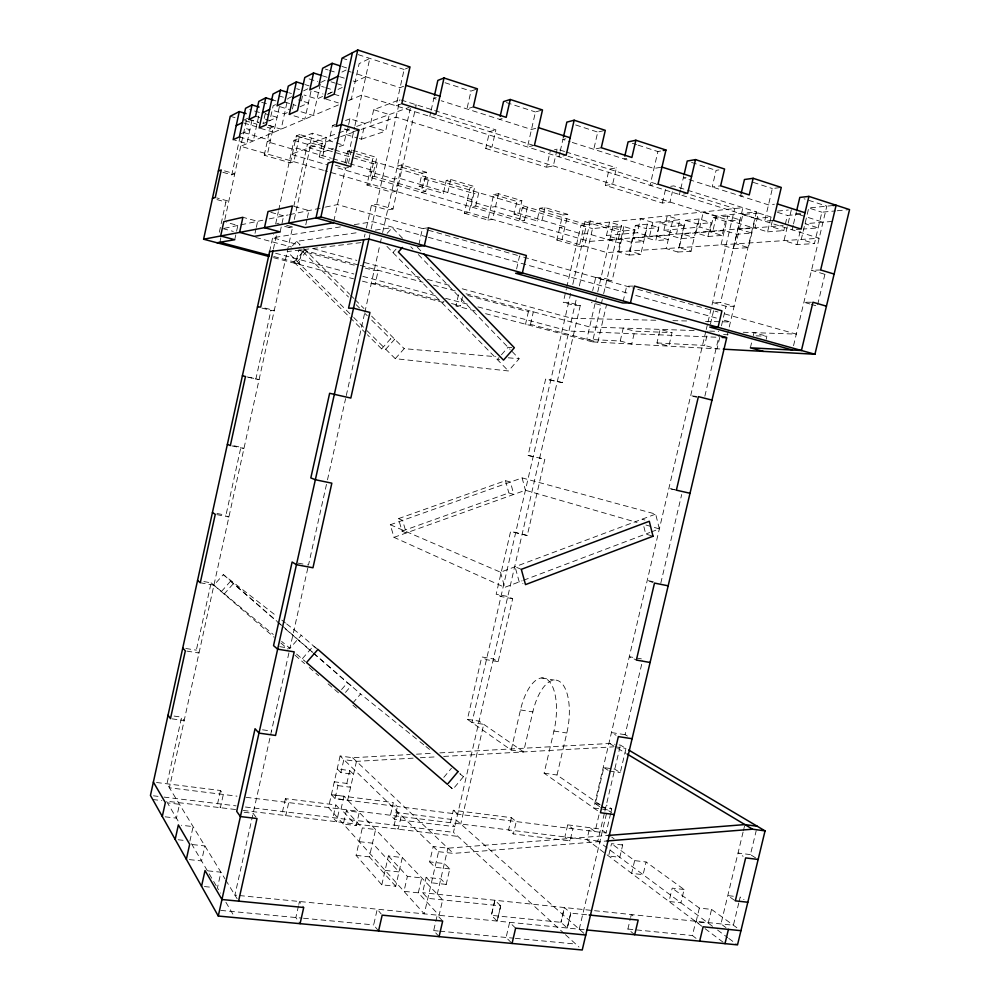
<?xml version="1.0" encoding="UTF-8"?>
<svg xmlns="http://www.w3.org/2000/svg" width="1000" height="1000" viewBox="0 0 1000 1000"><rect width="100%" height="100%" fill="white"/><g stroke="black" fill="none" stroke-linecap="round" stroke-linejoin="round"><path stroke-width="0.75" stroke-dasharray="5 3.75" d="M219.325 232.213L225.875 202.05L228.787 201.225L216.762 197.913M222.85 172.312L231.788 174.825L240.35 135.425M220.2 240.763L220.863 237.712M224.825 219.475L246.7 118.75L258.587 122.287M252.025 120.087L246.887 143.675L234.55 140.087M234.737 239.725L237.85 225.463L226.6 222.425M265.25 113.55L263.038 123.7L267.413 121.7M264.25 155.25L270.175 128.125L273.425 126.7L267.462 154.05L264.25 155.25L290.438 162.838L293.837 161.713L299.788 134.55L325.8 142.3L322.825 155.787L319.212 156.95L322.163 143.575L325.8 142.3M279.363 106.762L273.788 132.287L259.188 127.963M255.025 233.337L256.012 228.825M256.337 227.325L257.65 221.312L242.9 217.288M292.462 108.975L294.025 101.888M301.4 100.962L302.663 95.188M269.6 251.637L273.363 234.462M275.675 223.888L278.35 211.725M278.675 210.212L293.988 140.312L312.4 133.25L326.35 137.413L323.15 151.938L309.188 147.825L312.4 133.25M290.438 162.838L296.337 135.9L299.788 134.55M273.4 249.125L276.4 235.413M280.138 231.912L283.65 215.85M311 91.175L304.862 119.138L289.25 114.425M320.325 84L313.4 115.525L240.725 146.287L323.462 170.3M174.075 716.062L181.625 717.138L166.988 783.8L224.938 878.775M186.85 651.1L199 653.037L196.337 650.163L211.112 582.85L202.075 581.25M216.775 514.625L228.9 516.987L225.963 515.225L240.888 447.262L231.875 445.337M246.887 376.887L255.888 378.975L270.963 310.35L274.288 310.413L262.213 307.4M284.65 226.337L289.137 227.562L289.8 224.537M293.788 206.363L307.425 144.288L337.362 133.425M286.6 225.287L292.625 226.938L169.4 787.775L237.013 796.175M294.275 219.438L311.087 142.963L333.175 149.5M302.1 249.862L298.675 250.275L295.75 263.55L299.163 263.238L302.113 249.85L358.837 265.062M305.788 224.762L307.038 219.088M307.35 217.662L308.913 210.562L292.413 205.963M335.387 124.412L332.488 125.538L329.125 140.787L334.925 142.513M189.913 841.062L193.1 826.612L181.325 825.25M339.25 146.575L343.638 145.113L346.987 129.925L342.638 128.613M348.338 126.037L346.425 134.662L357.337 137.95M348.65 124.6L349.925 118.837L364.913 123.425L361.425 139.188L358.7 138.363M345.025 162.963L347.638 151.15L351.45 149.938L376.775 157.475L370.863 184.062L366.925 185L372.775 158.613L376.775 157.475M333.8 221.225L345.538 168.175L350.763 166.688M346.55 163.612L354.613 127.1M354.95 125.575L369.812 58.4L359.137 63.637L351.213 99.525L348.363 98.637M351.45 149.938L348.488 163.325L344.7 164.438M220.5 790.512L217.6 803.625L220.387 807.688L223.325 794.475L220.5 790.512L154.887 782.288M373.675 109.712L370 126.337L385.637 131.113L389.312 114.562L373.675 109.712L399.925 99.637L495.863 129.863L492.013 146.888L485.75 148.463L489.562 131.6L495.863 129.863M374.288 176.375L377.35 162.6L373.212 163.738L370.175 177.413L374.288 176.375L425.7 191.412L428.738 177.838L424.25 178.837L421.225 192.312L425.7 191.412M364.363 237.087L365.037 234.062M366.388 228.012L371.425 205.325L376.637 204.312L393.013 208.988L416.262 104.787L412.05 106.312M409.975 66.95L404.137 69.5L396.062 105.838L401.8 103.688M368.913 239.037L369.938 234.438M371.163 228.912L399.925 99.637M288.925 652.825L234.913 895.113L237.987 895.413M307.812 568.1L289.925 648.312L279.5 646.6M326.475 484.375L308.488 565.075L305.512 564.513M327.488 479.825L345.6 398.587M346.275 395.562L364.5 313.837M364.837 312.325L379.938 244.575M380.275 243.075L381.275 238.55M382.625 232.537L410.312 108.338M371.388 283.525L375.325 283.375L378.25 270.262L374.288 270.512L365.387 268.125M426.413 172.25L422.075 173.263L419.162 186.275L423.462 185.375L426.413 172.25L401.75 164.913L395.863 191.325L391.75 192.188L366.925 185M430.812 111.9L429.8 116.4L435.863 114.388M431.138 110.4L434.162 96.9M285.425 798.637L282.525 811.525L285.8 815.6L288.712 802.6L285.425 798.637L335.838 804.95L339.475 808.913L336.575 821.737L332.962 817.675L335.838 804.95M418.812 244.825L422.45 228.562L428.387 227.775M419.162 186.275L443.35 193.375L446.25 180.438L450.737 179.488L474.762 186.637L468.913 212.525L464.312 213.212L470.112 187.537L474.762 186.637M450.737 179.488L447.812 192.525L443.35 193.375M476.138 89.288L470.962 91.112L466.95 108.95L473.363 106.875M298.488 905.875L295.863 917.537L300.075 923.675M298.812 904.425L299.475 901.513L303.725 907.487M340.112 755.987L328.475 807.55L424.275 913.863L438.575 851.688L340.112 755.987L352.65 757.725L410.262 754.525M337.962 785.612L350.6 787.262L346.838 783.438L334.288 781.787L337.962 785.612L335.037 798.6L397.388 806.488L394.487 819.25L454.875 826.7L450.438 822.7L453.312 810.25L511.4 817.675L516.25 821.587L513.375 833.938L570.05 840.925L572.9 828.775L567.712 824.862L564.875 836.938L570.05 840.925M340.9 772.625L337.2 768.9L349.738 770.588L353.525 774.312L340.9 772.625L343.837 759.613L356.463 761.35L414.1 758.1M475.737 206.05L478.762 192.662L473.925 193.538L470.925 206.825L475.737 206.05L524.438 220.3L527.45 207.087L522.288 207.838L519.312 220.95L524.438 220.3M356.463 761.35L347.675 800.2L335.037 798.6L331.388 794.675L343.938 796.263L341.037 809.1L356.25 825.588L359.25 812.362L346.35 810.75L343.338 824.038L356.25 825.588M346.838 783.438L349.738 770.588M475.213 310.925L455.975 305.85L458.837 293.137M455.975 305.85L460.475 305.875L463.05 294.5M464.312 213.212L487.887 220.037L493.675 194.537L498.462 193.7L521.875 200.675L518.962 213.438L514.05 214.112L516.925 201.438L521.875 200.675M498.462 193.7L492.638 219.412L487.887 220.037M381.812 884.825L388.4 855.962L402.3 857.537L395.725 886.287L381.812 884.825L356.087 855.35L362.312 827.925L346.35 810.75M541.087 110.35L535.462 111.962L527.5 146.975L534.438 145.338M395.725 886.287L369.387 856.85L375.6 829.513L362.312 827.925M331.388 794.675L393.338 802.575L390.45 815.25L394.487 819.25M516.613 268.925L519.562 255.975L631.163 287.488M397.038 812.613L394.175 825.125L398.212 829.188L401.087 816.575L397.038 812.613L456.3 820.037L585.775 935.013M378.55 931L373.663 924.912L377.25 909.212L381.188 913.962M485.75 148.463L546.562 167.25L550.337 150.675M514.05 214.112L537.013 220.863L539.888 208.263L544.975 207.55L567.8 214.338L562.013 239.55L556.838 240.012L562.575 215L567.8 214.338M564.55 151.488L557.15 149.162L553.325 165.9L546.562 167.25M544.975 207.55L542.087 220.238L537.013 220.863M559.975 152.287L558.938 156.812L564.7 155.6M560.25 151.037L563.075 138.713M530.462 324.387L533.337 311.825L528.375 311.75L525.525 324.212L530.462 324.387L597.85 342.2L606.413 305.212M388.4 855.962L407.4 876.375L403.975 891.338L418.312 892.825L439.087 915.337L442.65 899.875L343.938 796.263M418.312 892.825L421.737 877.925L407.4 876.375M500.712 905.875L494.862 900.263L491.375 915.337L497.163 921.087L500.712 905.875L427.85 898.35L422.587 892.7L426.125 877.3L440.8 878.9L446.213 884.4L449.787 868.913L444.338 863.55L429.663 861.9L433.2 846.475L447.875 848.188L608.038 835.462M603.775 130.675L597.737 132.1L593.775 149.3L601.287 147.713M600.212 804.887L557.013 775.013L566.825 733.012A42.737 18.675 -81.6 0 0 559.4 681.363A42.737 18.675 -81.6 0 0 532.837 711.9L523.562 751.875L511.175 750.062L467.413 719.338L481.75 656.95L493.413 658.938L498.162 661.675L512.675 598.737L507.8 596.475L496.163 594.288L510.625 531.337L527.25 535.513L544.825 459.275L539.675 458.062M533.162 456.613L528.075 455.425L545.625 379.1L562.487 382.612L580.262 305.538L568.65 302.362L563.263 302.362L566.4 288.75M566.737 287.238L581 225.2L742.9 207.65L720.575 302.45L712.6 302.45L726.05 306.275L734.112 306.312L720.575 302.45M556.838 240.012L579.25 246.5L584.963 221.65L590.325 221.05L623.6 230.95L612.137 280.5L606.663 280.663L595.688 277.562L592.688 290.587M570.712 293.387L471.975 722.537L483.725 724.325L460.75 823.988M572.775 284.425L586.538 224.6L352.312 155.175M590.325 221.05L584.562 246.088L579.25 246.5M437.262 894.237L447.875 848.188M564.3 933.612L453.462 832.35L576.2 299.475M579.325 285.912L592.513 228.612L621.45 225.662L618.35 239.025L606.462 235.512L609.562 222.113L621.45 225.662M439.075 936.637L433.688 930.6L437.25 915.15L442.675 921.05M605.388 185.425L609.138 169.137L616.413 167.825L612.625 184.275L605.388 185.425L662.337 203.025L670 202.062L672.4 191.762M595.025 303.663L586.8 339.275L620.237 341.025L631.7 344.075L634.7 331.188L672.025 332.612L668.85 346.138L656.95 342.938L660.125 329.375L672.025 332.612M595.7 300.712L596.375 297.8M597.725 291.962L612.575 227.675L623.825 226.55L634.975 229.875L629.138 255.05L617.975 251.8L623.825 226.55M485.562 313.663L592.5 341.9L601 305.188L591.388 302.55M601.325 303.75L602.325 299.425M603.663 293.65L618.038 231.488L634.975 229.875M511.175 750.062L520.475 709.95A42.888 18.425 -81.6 0 1 546.788 679.25A42.888 18.425 -81.6 0 1 553.938 731.038L544.113 773.188L599.188 811.85M647.362 224.175L635.413 225.387L629.462 251.025L640.763 254.338L646.7 228.775L658.787 227.625L655.763 240.613L644.338 237.213L647.362 224.175L658.787 227.625M606.462 235.512L637.275 232.725L640.525 218.75L652.788 222.463L679.825 219.713L676.462 234.125L663.863 230.325L667.225 215.863L679.825 219.713M623.1 301.562L626.663 286.212L632.812 286.087M660.588 151.037L657.9 151.55L650.062 185.338L658.025 184.137M497.163 921.087L500.688 905.875M620.237 341.025L623.237 328.088L634.7 331.188M511.4 817.675L508.562 829.925L513.375 833.938M494.875 900.263L491.375 915.337L560.95 922.325L567.275 928.025L570.775 913.112L564.388 907.537L560.95 922.325L564.412 907.537M652.788 222.463L649.562 236.388L637.275 232.725M662.337 203.025L666.062 187M672.438 221.663L666.162 248.562L677.887 252.025L684.137 225.225L672.438 221.663L659.7 222.938L656.625 236.175L668.188 239.638L655.763 240.613M680.487 189.963L679.425 194.525L686.25 193.612M680.788 188.7L683.838 175.6M699.175 218.975L685.588 220.338L679.2 247.675L691.062 251.213L697.438 223.975L711.188 222.675L707.938 236.525L695.925 232.887L699.175 218.975L711.188 222.675M567.275 928.025L570.75 913.112L587.625 914.85M663.863 230.325L699.8 227.062L703.337 211.938L716.375 215.987L756.4 211.9L727.337 335.062M718.913 169.913L716.075 170.362L712.188 186.975L720.638 185.812M727.775 216.1L713.238 217.562L709.912 231.713L722.087 235.413L725.387 221.325L740.088 219.938L733.35 248.588L721.012 244.862L727.775 216.1L740.088 219.938M716.375 215.987L712.837 231.05L699.8 227.062M705.875 331.037L593.713 808.012L599.788 808.812M706.237 329.538L707.65 323.512M708 322.013L734.688 208.55L689.425 194.338M599.688 806.663L595.388 803.675L603.875 767.588L614.775 769.175L620.275 772.638L625.988 748.425L620.438 745.138L616.362 744.513M656.95 342.938L704.638 345.438L708.025 331.037M710.438 324.1L713.575 310.75L632.663 287.913M741.275 193L740.575 196L743.462 195.65M598.975 814.963L595.062 831.587L589.75 827.688L586.925 839.675L703.85 927.725M758.425 213.025L742.825 214.587L735.938 243.863L748.425 247.65L755.3 218.5L771.062 217.013L767.55 231.85L754.9 227.925L758.425 213.025L771.062 217.013M712.575 926.338L597.85 841.025L604.538 812.625M604.888 811.125L620.438 745.138M579.237 929.212L607.375 809.825L601.3 809.025M627.413 736.038L625.087 734.688L642.537 660.65M660.788 583.188L681.688 494.487M704.862 396.188L719.338 334.75M721.462 325.763L726.05 306.275M719.788 337.337L717.087 348.812L704.638 345.438M610.662 813.388L606.05 832.975L397.388 806.5L393.338 802.575M611.025 811.888L611.737 808.875L606.3 805.15M622.688 845.037L611.512 843.65L608.6 856L619.788 857.337L622.688 845.037L619.025 842.375M779.775 187.613L772.35 188.55L764.638 221.188L773.462 220.387M772.425 220.512L770.987 226.575L783.812 230.575L787.4 215.463L802.788 214.013M750.375 347.825L751.812 341.75M753.25 335.675L753.975 332.638L766.925 336.262L766.2 339.288M634.65 860.612L631.625 873.337L643.088 874.675L646.1 861.988L634.65 860.612L611.512 843.65M791.35 209.725L784.013 240.625L797.013 244.638L814.438 243.562L821.9 212.2L835.725 210.888M793.162 225.375L792.125 229.788L799.638 229.2M793.512 223.912L796.312 212.138M634.7 934.712L627.888 929.05L630.3 918.9M630.638 917.45L631.325 914.55L634.75 917.312M797.013 244.638L800.675 229.262M808.388 209.475L801.25 239.462L814.438 243.562M793.55 345.688L826.812 206.163L804.062 198.8M684.087 889.5L672.2 888.15L669.013 901.488L680.9 902.8L684.087 889.5L646.1 861.988M817.663 304.637L824.9 274.325L827.975 274.237M696.038 938.337L692.412 935.537L695.825 921.3L700.688 924.95M699.35 908.075L696.05 921.85L708.25 923.125L711.55 909.4L699.35 908.075L672.2 888.15M743.075 832.075L720.962 923.925L725.938 927.575M743.438 830.588L744.525 826.087M738.775 902.962L733.4 925.225L422.587 892.7M739.137 901.475L740.2 897.025L744.013 899.638M755.575 857.85L750.438 854.613L756.2 830.738M448.175 785.225L452.938 789.225L463.45 776.675L460.138 773.8M443.787 777.362L451.463 768.213M352.762 703.1L360.588 693.988L418.675 740.688M341.55 689.575L347.413 682.775L351.175 685.8L345.275 692.663M315.812 647.975L301.275 635.3L289.925 648.312L281.613 641.413M366.975 330.637L395.262 358.675L508.425 370.962L519.113 358.75L511.05 350.412M200.263 582.762L213.912 585.175L223.3 574.612L276.913 616.337M230.562 581.2L221.3 591.65L224.175 594.038L233.512 583.5L230.562 581.2L276.137 620.812M395.262 358.675L404.2 348.65L495.812 356.7M381.625 348.862L390.525 338.9L394.725 339.2L385.75 349.25L381.625 348.862L367.362 334.75M396.05 249.137L392.975 252.55L397 252.175M387.113 233.35L392.287 227.65L404.275 240.037M293.837 261.975L303.125 251.825L306.712 251.412L297.362 261.637L293.837 261.975L366.262 333.663M292.438 245.888L296.613 241.337L358.338 232.5M243.65 120.25L247.65 118.287M275.55 104.612L273.15 105.787L269.925 120.55L261.312 117.975M291.7 96.7L287.825 98.588L281.137 129.188L266.288 124.763M303.612 90.85L307.787 88.8M320.65 82.5L325.825 79.963M341.9 72.088L346.1 70.025M322.6 96.45L317 99.012L304.025 95.013M328.2 93.9L332.4 91.975M338 89.412L342.2 87.5M240.675 133.912L249.938 129.688L243.075 127.662M268.788 121.062L277.075 117.287L265.387 113.775M287.288 112.613L284.475 113.9L271.125 109.862M299.962 106.825L308.412 102.963L298.488 99.913M327.312 94.325L332.65 91.888M365.75 76.762L355.163 81.587L352.325 80.7M338.35 104.95L313.375 115.525L297.512 110.7M348.338 100.738L361.7 95.087L819.163 238.25L606.838 252.55L324.938 170.738M403.575 86.275L400.1 87.688L352.688 72.6M345.562 120.512L349.925 118.837M651.175 531.987L659.35 528.9L655.675 514.1L522.1 477.9L390.312 524.75L394 537.35L504.712 587.375L522.125 580.788M523.587 580.237L649.812 532.5M390.312 524.75L500.513 572.2L655.675 514.1M338.738 132.925L349.75 128.925M356.637 126.425L409.175 107.362M436.262 97.525L433.825 98.413L439.738 100.3M402.05 531.138L508.85 492.938L513.775 494.425L510.425 482.05L505.5 480.662L398.425 518.65L402.05 531.138L406.262 532.962L402.6 520.375L398.425 518.65M394 537.35L525.425 490.25L637.025 522.45M231.788 174.825L234.75 173.787L221.238 169.963M357.6 130.262L353.6 131.675L341.987 128.162M339.212 137.213L290.938 154.275L326.812 164.75M340.662 136.7L359.688 129.987M361.15 129.462L396.025 117.137L752.675 227.688L589.562 241.45L334.288 166.938M323.15 151.938L333.387 148.525M361.425 139.188L385.637 131.113M499.5 119.312L502.175 118.525M535.662 128.387L531.475 129.475L441.225 100.763M401.75 164.913L397.587 165.987L422.075 173.263M565.8 138.787L562.9 139.475L570.237 141.812M554.425 149.762L557.15 149.162M224.338 228.3L237.85 225.463M240.888 224.825L263.425 220.1M269.212 218.888L288.113 214.925M289.6 214.613L323.95 207.413M325.45 207.1L337.488 204.575L426.938 229.825M276.812 223.663L279.075 223.225M624.138 158.963L626.725 158.463M289.137 227.562L292.625 226.938M393.013 208.988L387.663 209.95L371.425 205.325M660.65 167.312L653.988 168.45L571.712 142.275M340.412 226.887L272.638 237.775L299.7 245.05M354.288 224.662L372.762 221.688L426.863 236.863M686.075 177.362L683.325 177.787L768.487 204.875L774.4 204.237M670.688 186.325L673.763 185.888L756.4 211.9M375.312 230.075L392.287 227.65M360.95 242.625L287.213 251.588L352.6 316.4M777.625 211.1L788.3 210.025M833.012 205.538L808.737 207.975L821.9 212.2M800.487 213.188L795.962 213.612L822.987 222.213M684.137 225.225L671.263 226.45L659.7 222.938M837.262 210.75L848.012 209.725M609.7 240.113L620.9 239.175L632.05 242.475L643.725 241.562L632.438 238.212L669.3 235.113L681.012 238.637L694.25 237.6L682.387 234.013L724.388 230.487L736.712 234.275L751.862 233.088L739.375 229.237L783.15 225.562M832.237 221.438L805 223.725L818.162 227.887L803.587 229.025M438.575 851.688L453.35 853.4L606.838 840.987M707.938 236.525L722.087 235.413M767.55 231.85L783.812 230.575M629.138 255.05L640.763 254.338M677.887 252.025L691.062 251.213M733.35 248.588L748.425 247.65M420.325 757.75L437.463 756.775M443.688 756.425L613.475 746.85M416.488 754.188L433.612 753.238M439.837 752.887L609.55 743.475L615 744.3M595.688 277.562L601.1 277.387L612.137 280.5M820.65 269.975L811.525 270.275L824.9 274.325M811.45 302.238L803.913 302.238L809.862 303.975M580.262 305.538L574.812 305.512L563.263 302.362M655.8 320.25L571.862 318.288L460.6 288.35M672.9 320.65L686.888 320.975M705.55 321.413L730.413 321.987L722.9 319.887M694.112 330.55L589.65 326.938L464.862 293.475M709.55 331.087L718.737 331.413M743.25 332.262L796.312 334.113L723.913 313.675M723.562 334.6L728.213 334.775M756.087 335.838L766.925 336.262M715.9 337.2L568.925 331.05L477.175 306.712M592.5 341.9L721.712 349.075M511.825 347.55L508.025 347.287L497.275 359.538L502.262 359.988M508.237 357.788L519.113 358.75M220.787 910.413L301.962 918.112M303.488 918.25L373.663 924.912M433.688 930.6L438.312 931.038M439.85 931.188L513.837 938.2M515.375 938.337L575.737 944.062M239.525 895.562L585.662 929.85M204.438 886.575L213.1 887.45M627.888 929.05L692.412 935.537M207.925 870.85L220.925 872.2L217.438 887.887L220.512 893.112M446.213 884.4L431.413 882.812L426.125 877.3M189.4 859.613L201.588 860.913L204.9 845.938L191.2 844.425M385.112 870.4L399.012 871.925L372.5 843.188L359.2 841.637M356.087 855.35L369.387 856.85M449.787 868.913L434.988 867.262L429.663 861.9M178.125 839.75L185.5 840.575M733.3 896.237L727.788 895.612L735.312 900.85M696.862 396.45L690.662 395.737L696.663 397.262M562.487 382.612L545.625 379.1M165.125 816.825L176.438 818.15L179.488 804.3L168.175 802.938M152.738 799.513L161.887 800.612M235.6 809.525L166.462 801.175L179.438 823.238M243.212 810.45L457.887 836.4M244.163 812.25L253.137 813.337L257.013 818.538M153.475 795.812L158.012 796.363M164.062 797.1L236.15 805.875M245.425 807.013L453.462 832.35M246.137 797.312L597.85 841.025M750.438 854.613L738.037 853.05L743.112 856.287M567.712 824.862L600.662 829.075L610.45 836.175M595.388 803.675L599.487 804.225M600.763 807.4L611.737 808.875M544.113 773.188L557.013 775.013M262.525 729.8L271.475 731.075M172 718.838L184.163 720.562L181.625 717.138M609.312 771.05L620.275 772.638M615.037 746.762L625.988 748.425M553.938 731.038L566.825 733.012M467.413 719.338L479.087 721.112L523.562 751.875M625.087 734.688L611.45 732.575L616.05 735.263M520.475 709.95L532.837 711.9M185.775 648.475L196.337 650.163M541.663 677.95L554.212 680.05M498.162 661.675L486.438 659.675L481.75 656.95M641.375 658.875L629.288 656.725L636.375 660.05M298.075 563.125L304.025 564.237M512.675 598.737L500.962 596.538L496.163 594.288M216.938 513.462L225.963 515.225M255.888 378.975L259.088 379.613L246.988 376.812M653.25 581.675L647.225 580.462L653.05 582.562M527.25 535.513L510.625 531.337M231.85 445.887L243.95 448.475L240.888 447.262M528.075 455.425L544.825 459.275M674.887 489.775L668.875 488.4L676.375 490.163M261.975 308.1L270.963 310.35M273.725 256.512L299.163 263.238M375.325 283.375L444.038 301.537M451.512 303.512L460.475 305.875M273.475 257.663L353.587 278.825M362.488 281.175L445.4 303.062M275.613 253.238L353.837 273.988M362.863 276.375L438.062 296.337M445.588 298.325L468.15 304.312M222.838 228.612L233.3 231.425M255.738 237.438L291.637 247.05M360.337 265.462L423.05 282.275M433.5 285.075L457.388 291.488M298.675 250.275L356.5 265.763M467.725 295.512L528.362 311.762M313.238 248.7L356.838 260.425M364.363 262.45L421.5 277.825M427.512 279.45L451.575 285.912M270.85 212.325L283.65 215.863M216.938 199.587L225.875 202.05M428.375 237.288L629.738 293.75M635.75 295.438L716.9 318.2M428.438 230.25L518.062 255.55M715.05 311.175L718 312M642 519.212L644.912 520.037M645.962 525.025L659.35 528.9M319.212 156.95L329.712 160.037M239.35 136.9L253.275 140.975L259.475 112.487L249.737 109.562M335.363 165.188L345.538 168.175M811.35 304.413L815.812 305.712M243.713 132.525L270.438 140.387L267.213 141.7L293.387 149.375L296.812 148.138L331.375 158.3M332.8 158.713L373.812 170.775L369.85 171.812L394.663 179.088L398.8 178.125L471.838 199.587L467.212 200.375L490.775 207.288L495.55 206.562L564.913 226.95L559.7 227.512L582.1 234.088L587.45 233.575L620.725 243.363M230.25 116.263L236.2 118.038M245.113 120.688L256.913 124.188M267.225 127.25L270.175 128.125M296.337 135.9L322.163 143.575M347.638 151.15L355.037 153.338M356.512 153.775L372.775 158.613M446.25 180.438L470.112 187.537M493.675 194.537L516.925 201.438M539.888 208.263L562.575 215M584.963 221.65L618.038 231.488M243.837 123.025L256.375 126.737M334.637 149.938L350.838 154.738M293.988 140.312L373.212 163.738M424.25 178.837L473.925 193.538M522.288 207.838L592.513 228.612M255.562 116.25L259.875 117.537M336.375 142.95L343.638 145.113M268.975 125.375L273.425 126.7M248.888 119.488L258.788 122.438M635.413 225.387L646.7 228.775M651.575 535.8L645.725 534.05L643.863 526.638M332.488 125.538L335.387 126.412M279.812 106.638L289.413 109.55M261.663 102.3L268.837 104.475M278.925 95.875L283.375 97.225M685.588 220.338L697.438 223.975M284.788 102.062L295.95 105.463M273.05 100.037L275.975 100.925M288.712 92.688L291.462 93.525M296.637 88.7L299.425 89.562M713.238 217.562L725.387 221.325M325.788 99.025L338.363 102.912M304.875 84.55L309.137 85.875M334.125 94.213L341.238 96.425M314.225 91.287L323.05 94.012M309.113 78.888L317.775 81.6M742.825 214.587L755.3 218.5M321.6 86.388L324.338 87.25M325.712 87.675L332.575 89.812M566.038 151.962L616.413 167.825M322.35 75.763L328.225 77.613M331.05 81.838L335.238 83.15M336.637 83.588L342.212 85.337M437.45 115.237L532.55 145.087M567.987 156.213L655.837 183.8M325.387 69.112L328.137 69.987M329.5 70.412L336.362 72.588M777.425 212.312L787.4 215.463M339.513 76.65L345.2 78.45M341.925 66.425L347.512 68.2M348.338 71.225L351.238 72.138M342.062 58.163L349.175 60.438M358.212 54.65L404.137 69.5M445.05 82.737L470.962 91.112M506.4 102.562L535.462 111.962M575.688 124.963L597.737 132.1M632.337 143.287L636.6 144.662M638.025 145.125L657.9 151.55M691.562 162.425L716.075 170.362M753.263 182.375L772.35 188.55M521.325 569.338L515.075 566.75L519.225 581.888L522.987 583.525M609.55 743.475L613.938 746.1M617.712 748.363L625.75 753.188M603.875 767.588L608.225 770.362M601.487 805.763L611.65 812.788M611.675 837.062L614.125 838.825M711.55 909.4L738.487 928.913M717.562 930.05L727.763 937.638M728.787 938.4L736.287 943.988M705.088 928.662L723.75 942.712M281.788 620.125L285.438 622.975M286.663 623.925L301.275 635.3M317.938 649.412L313.45 645.913L302.162 658.9L305.45 661.625M419.888 741.663L424.725 745.55M425.938 746.525L429.562 749.438M459.812 773.763L463.45 776.675M211.112 582.85L273.3 634.5M352.975 705.25L356.538 708.238M296.6 654.087L304.513 660.925M448.5 785.4L452.938 789.225M213.912 585.175L274.1 637.238M280.887 643.025L287.975 649.137M295.075 655.263L304.6 663.587M309.25 667.513L318.688 675.75M328.075 683.85L338.625 692.975M223.3 574.612L277.05 621.35M278.225 622.375L281.75 625.45M282.938 626.462L312.35 652.05M313.525 653.062L360.588 693.988M277.3 621.825L280.812 624.875M285.475 628.938L312.35 652.3M313.525 653.325L347.413 682.775M453.312 810.25L457.762 814.15M565.438 934.663L578.987 947.038M352.65 757.725L453.35 853.4M515.625 928.175L509.625 922.325L506.1 937.463L512.062 943.45M353.713 317.488L365.863 329.538M303.125 251.825L348.488 297.013M356.225 304.738L359.55 308.038M365.087 313.55L367.3 315.75M371.725 320.163L390.525 338.9M296.613 241.337L302.675 247.375M303.675 248.388L349.613 294.212M350.725 295.3L354.025 298.6M355.125 299.688L363.925 308.475M371.625 316.15L404.2 348.65M386.938 246.375L508.425 370.962M410.763 246.737L412.925 248.975M418.325 254.562L510.037 349.363M417.312 247.213L421.625 251.688M225.738 880.088L237.113 898.725M191.475 843.713L216.688 886.6M225.9 902.262L233.45 915.113M500.513 572.2L504.712 587.375M505.5 480.662L508.85 492.938M522.1 477.9L525.425 490.25"/><path stroke-width="1.5" d="M269.012 256.488L203.6 239.225L230.25 116.263L239.275 111.575L246.125 113.625M239.275 111.575L233.175 139.688L239.35 136.9L245.562 108.312L252.062 104.938L259.125 107.062M252.062 104.938L248.888 119.488L255.562 116.25L258.788 101.438L265.763 97.812L273.05 100.037M265.763 97.812L259.188 127.963L266.288 124.763L272.987 94.05L280.487 90.15L287.35 92.263M280.487 90.15L277.075 105.812L284.788 102.062L288.275 86.112L296.363 81.9L303.463 84.113M296.363 81.9L289.25 114.425L297.512 110.7L304.775 77.525L313.538 72.987L320.875 75.3M269.725 251.075L150.45 795.438L218.275 916.038L582.238 950L726.625 338.088M273.062 250.65L260.7 307.013L257.475 306.975M313.538 72.987L309.825 89.913L318.85 85.538L322.65 68.25L332.15 63.312L340.525 65.975M162.288 816.488L165.35 802.6L153.375 782.1M332.15 63.312L324.387 98.6L334.125 94.213L342.062 58.163L357.75 50L409.975 66.95L401.8 103.688L435.863 114.388L444.012 77.987L477.425 88.837L473.363 106.875L506.2 117.35L510.25 99.488L542.487 109.95L534.438 145.338L566.138 155.287L574.163 120.225L605.288 130.325L601.287 147.713L631.9 157.475L635.875 140.25L665.95 150.013L658.025 184.137L687.613 193.438L695.512 159.6L724.575 169.025L720.638 185.812L749.237 194.938L753.15 178.3L781.263 187.425L773.462 220.387L801.137 229.088L808.913 196.4L849.55 209.587L814.938 354.25L723.25 349.162M175.188 839.425L178.375 824.912L189.675 844.25L186.363 859.287M352.413 52.775L336.175 126.4L341.325 124.45L358.925 129.787L350.763 166.688L333.15 161.525L328.088 163.062L316 217.887L418.475 246.312L424.363 245.712L428.387 227.763L526.362 255.5L522.375 272.95L515.625 273.25L622.775 302.962L630.425 302.975L634.35 286.062L721.938 310.837L718.05 327.325L709.737 327.075L792.513 350.025M203.6 239.225L320.913 216.962L357.75 50M201.537 886.287L205.025 870.537L221.95 899.513L303.725 907.487L300.075 923.675M363.688 240.113L348.562 308.163L353.512 308.225L369.925 312.438L350.825 398.062L329.637 393.288L310.825 477.912L315.35 479.725L331.838 483.175L312.962 567.775L296.45 564.7L292.125 562.013L273.538 645.625L277.65 649.163L294.2 651.862L275.55 735.45L258.975 733.112L255.062 728.737L236.688 811.35L240.4 816.562L257.013 818.538L238.575 901.125M218.275 916.038L368.925 238.95M434.5 95.4L437.85 80.4L444.012 77.987M500.163 116.363L503.5 101.625L510.25 99.488M378.55 931L382.175 915.15L442.675 921.05L439.075 936.637M563.413 137.2L566.862 122.112L574.163 120.225M624.8 156.113L628.075 141.9L635.875 140.25M684.175 174.137L687.237 161.038L695.512 159.6M512.062 943.45L515.625 928.175L585.775 935.013M741.275 193L744.45 179.525L753.15 178.3M796.663 210.662L799.8 197.425L808.913 196.4M634.7 934.712L638.175 920.075L589.138 915.013M699.663 941.137L703.112 926.787L740.938 930.688M724.987 943.65L728.425 929.4M628.663 750.013L765.05 830.875L737.513 944.887L587.188 930M402.5 247.45L398.35 252.037L503.512 360.112L514.35 347.738L423.775 253.925M236.225 125.638L242.45 122.613M262.475 112.9L269.637 109.412M292.812 98.175L301.15 94.125M328.263 80.962L338.088 76.2M218.375 171.05L221.238 169.963L215.263 197.5L212.463 198.35M663.263 150.525L665.95 150.013M217.037 242.763L234.737 239.725L220.675 235.975L223.787 221.663L242.9 217.288L239.613 232.387L254.363 236.35L280.138 231.912L264.488 227.662L268.012 211.55L292.413 205.963L288.65 223.088L305.163 227.6L333.475 222.738M269.6 251.637L368.913 239.037L726.725 337.65L722.087 337.45M833.012 205.538L836.112 205.225L820.65 269.975L834.125 274.062M606.838 840.987L752.575 829.2L765.05 830.875M608.038 835.462L744.887 824.587L757.275 826.263M747.812 902.237L735.312 900.85L745.662 857.9L758.15 859.463M614.2 814.55L600.438 812.725L618.362 736.6L632.087 738.725M650.075 662.475L636.375 660.05L654.5 583.088L668.162 585.812M242.387 375.838L245.487 376.463L230.338 445.562L227.375 444.375M690 493.263L676.375 490.163L698.4 396.625L711.988 400.1M219.862 242.275L269.237 255.325M763.337 351.388L750.375 347.825L801.438 350.5L812.95 302.238L826.438 306.188M320.913 216.962L814.938 354.25M405.887 85.325L439.938 96.2M538.462 127.65L570.15 137.762M661.988 167.087L691.562 176.525M777.362 203.925L805.025 212.75M627.087 753.988L752.575 829.2M212.425 512.575L215.263 514.325L200.263 582.762L197.562 580.45M182.763 647.987L185.325 650.863L170.475 718.625L168.038 715.212M458.062 771.587L447.4 784.3L306.537 662.537L317.938 649.412L458.062 771.587M653.025 536.237L525.5 584.612L521.325 569.338L649.287 521.275L653.025 536.237"/></g></svg>
